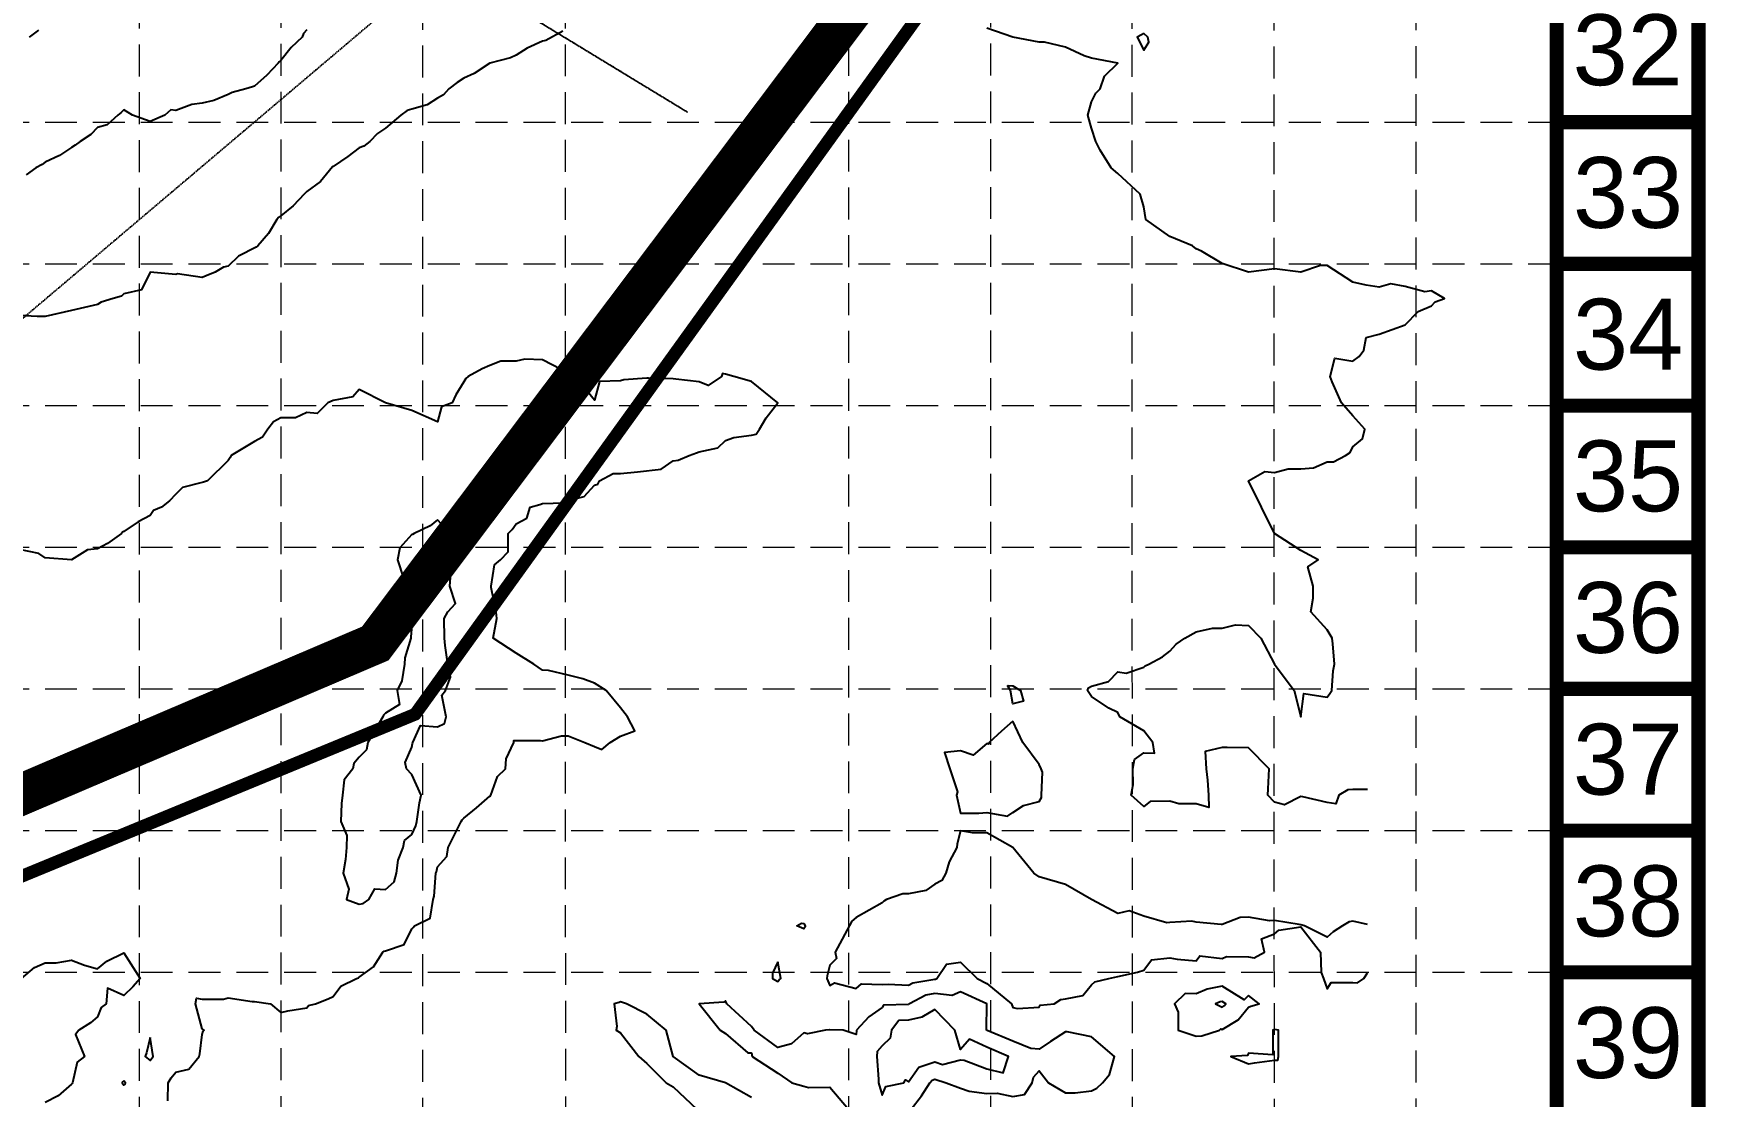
# Model space of a CAD drawing. Header units: inches. Extents: x 8135 to 11700, y -938 to 4760.
# Drawn here: x 10652 to 11700, y 1211 to 1878 of the extents above; entities that cross this region are included whole.
import ezdxf
from ezdxf.enums import TextEntityAlignment as Align

# ---------------------------------------------------------------- set-up
doc = ezdxf.new("R2010")
doc.units = ezdxf.units.IN
doc.header["$MEASUREMENT"] = 0
for name, pattern in [('DASHED', [0.75, 0.5, -0.25]), ('DASHED2', [0.375, 0.25, -0.125]), ('DOT2', [0.125, 0, -0.125]), ('HIDDEN', [0.375, 0.25, -0.125]), ('HIDDEN2', [0.1875, 0.125, -0.0625])]:
    doc.linetypes.add(name, pattern=pattern)
for name, color, linetype in [('BASE', 7, 'Continuous'), ('EC', 35, 'DASHED'), ('ESMT', 7, 'HIDDEN'), ('EXCAVATION-LIMITS-W&M', 3, 'DOT2'), ('FINAL-REMEDIATION-2-27-07', 31, 'HIDDEN2'), ('GRID', 254, 'HIDDEN'), ('HATCH-1', 150, 'DASHED2'), ('LIMITS OF DISTURBANCE', 1, 'HIDDEN'), ('PRO-SILT FENCE', 8, 'DASHED2')]:
    doc.layers.add(name, color=color, linetype=linetype)
doc.styles.get("Standard").update_dxf_attribs({"font": 'ARIAL.TTF'})

msp = doc.modelspace()

# ---------------------------------------------------------------- linework, layer by layer
at = {"layer": 'BASE', "const_width": 8.89}
for points in [[(11695.6, -933.2), (11695.6, 4756), (8139.9, 4756), (8139.9, -933.2)], [(11606.7, -844.3), (11606.7, 4667.1), (8228.8, 4667.1), (8228.8, -844.3)]]:
    msp.add_lwpolyline(points, close=True, dxfattribs=at)
for points in [[(11695.6, 1822.5), (11606.7, 1822.5)], [(11695.6, 1733.6), (11606.7, 1733.6)], [(11695.6, 1644.7), (11606.7, 1644.7)], [(11695.6, 1555.8), (11606.7, 1555.8)], [(11695.6, 1467), (11606.7, 1467)], [(11695.6, 1378.1), (11606.7, 1378.1)], [(11695.6, 1289.2), (11606.7, 1289.2)]]:
    msp.add_lwpolyline(points, dxfattribs=at)
at = {"layer": 'EC', "color": 35, "linetype": 'Continuous', "flags": 128}
for points, elevation in [([(10983.4, 1879.5), (10972.8, 1873.8), (10970.7, 1873.2), (10961.2, 1868.9), (10954.2, 1864.6), (10950.7, 1862.8), (10937.7, 1859.4), (10927.8, 1853.1), (10921.4, 1850.1), (10917.3, 1847.4), (10912, 1843.4), (10908.7, 1839.6), (10904.9, 1837.6), (10898.5, 1833.4), (10888.7, 1830.7), (10885.8, 1829.8), (10881.8, 1826.9), (10872.2, 1818.7), (10867.2, 1815.4), (10862.5, 1810.4), (10858.6, 1807.5), (10855.7, 1806.3), (10848.7, 1801), (10839.4, 1794.7), (10839, 1794.4), (10831.6, 1785.2), (10822.9, 1779), (10821.2, 1777.4), (10814.3, 1769.9), (10806.7, 1763.8), (10805.3, 1762.8), (10804.1, 1761.4), (10799, 1752.6), (10792.2, 1744.9), (10791.1, 1744), (10780.1, 1738.5), (10773.7, 1732.1), (10770.6, 1731.6), (10765.5, 1728.4), (10759.8, 1726), (10757.4, 1725.1), (10741.9, 1727.4), (10740.9, 1727), (10724.7, 1728.4), (10719.2, 1717.4), (10708.2, 1714.7), (10706.8, 1713.3), (10701.6, 1711.9), (10694, 1709.6), (10691.7, 1708.1), (10675.4, 1704.3), (10658.9, 1700.5), (10653.9, 1700.5), (10642.7, 1701.3)], 528), ([(10822.9, 1880.3), (10820.9, 1878), (10820, 1875.9), (10813.2, 1869.3), (10806.7, 1861.1), (10805.6, 1860.4), (10805, 1859.4), (10797.8, 1852), (10790.2, 1845), (10788.9, 1844.7), (10784.7, 1843.4), (10776.1, 1841), (10773.7, 1839.9), (10764.6, 1836.1), (10757.4, 1834.4), (10750.8, 1833.5), (10740.9, 1829.7), (10737.7, 1830.2), (10734, 1826.9), (10724.7, 1822.8), (10713.7, 1826.9), (10708.2, 1830.2), (10706.5, 1828.6), (10704.5, 1826.9), (10697.8, 1820.8), (10691.7, 1819.2), (10687.5, 1814.7), (10680.8, 1810.4), (10677.7, 1808.1), (10675.4, 1806.5), (10667.8, 1801.6), (10658.9, 1797.4), (10657, 1795.9), (10653, 1793.9), (10647, 1789.5)], 529), ([(10654.8, 1880.1), (10648.8, 1875.9)], 530), ([(11488.1, 1403.9), (11478.9, 1403.9), (11475.7, 1403.7), (11470.1, 1400.4), (11468.1, 1394.9), (11462.7, 1395.8), (11447.4, 1399.2), (11446.2, 1399.5), (11435.9, 1394.2), (11429.7, 1396), (11425.6, 1400.4), (11425.7, 1404.4), (11426.3, 1416.9), (11413.4, 1430), (11400.1, 1430.3), (11396.9, 1430.3), (11386.3, 1427.7), (11386.9, 1416.9), (11387.8, 1409.7), (11388.3, 1400.4), (11388.5, 1392.5), (11380.7, 1394.9), (11369.7, 1394.9), (11364.2, 1396.5), (11351.7, 1396.4), (11347.7, 1393.3), (11339.9, 1400.4), (11341.1, 1407.1), (11340.8, 1416.9), (11342, 1422.7), (11347.7, 1426.8), (11354.4, 1426.7), (11353.5, 1433.4), (11347.7, 1440.6), (11332.8, 1449.4), (11331.4, 1452.2), (11325.9, 1454.9), (11314.9, 1462.2), (11312.4, 1465.9), (11313.2, 1467.7), (11314.9, 1468.8), (11325.7, 1471.6), (11331.4, 1477.7), (11336.8, 1476.9), (11347.7, 1480.6), (11348.6, 1481.4), (11351, 1482.4), (11359.5, 1487.1), (11364.2, 1490.7), (11368.1, 1495), (11373.6, 1498.9), (11380.7, 1502.7), (11390.8, 1505.1), (11396.9, 1505.1), (11405.2, 1507.2), (11413.4, 1506.8), (11421.2, 1498.9), (11429.7, 1482.4), (11442, 1465.9), (11446.2, 1449.4), (11448.1, 1464), (11462.7, 1461.8), (11464.5, 1464), (11465.7, 1465.9), (11466.6, 1478.4), (11467.4, 1482.4), (11466.4, 1495.2), (11465.9, 1498.9), (11462.7, 1504.1), (11452.6, 1515.4), (11454, 1523.8), (11454, 1531.4), (11450.6, 1543.5), (11457.2, 1547.9), (11446.2, 1553.9), (11429.7, 1564.4), (11413.4, 1597.4), (11423.7, 1603.3), (11429.7, 1602.7), (11438.2, 1605.1), (11446.2, 1605.1), (11454.1, 1605.7), (11462.7, 1609.4), (11466.7, 1609.4), (11474.3, 1613.4), (11477.1, 1615.2), (11478.9, 1618.9), (11484.9, 1623.9), (11486.3, 1629.9), (11478.9, 1638.2), (11471.7, 1646.4), (11465.9, 1659.6), (11464.7, 1662.9), (11467.5, 1674.5), (11478.9, 1672.5), (11482.9, 1675.5), (11485.8, 1679.4), (11487.2, 1687.4), (11495.4, 1689.6), (11511.7, 1695.4), (11519.9, 1703.7), (11528.2, 1707.2), (11530.4, 1709.7), (11536.4, 1711.9), (11528.2, 1716.6), (11524, 1716), (11511.7, 1719.4), (11502.6, 1721.1), (11495.4, 1719), (11487.2, 1720.2), (11478.9, 1722.2), (11462.7, 1732.5), (11458.5, 1732.5), (11446.2, 1728.4), (11429.7, 1730.5), (11413.4, 1728.4), (11396.9, 1733.9), (11383.9, 1741.6), (11380.7, 1743.1), (11378.3, 1744.9), (11364.2, 1750.7), (11349, 1761.4), (11347.7, 1769.4), (11345.6, 1777.4), (11331.4, 1790.2), (11327.3, 1793.9), (11320.4, 1804.9), (11317.7, 1810.4), (11314.9, 1818.7), (11312.6, 1826.9), (11314.9, 1835.2), (11317.7, 1840.7), (11320.4, 1843.4), (11323.2, 1851.4), (11331.4, 1859.4), (11314.9, 1862.7), (11310.3, 1864.1), (11298.7, 1869.6), (11285.5, 1872.6), (11282.2, 1872.6), (11265.7, 1875.9), (11249.4, 1881.4)], 528), ([(10735.8, 1208.6), (10735.9, 1219.9), (10737.9, 1223), (10740.9, 1226.5), (10749, 1228.4), (10755.5, 1236.4), (10755.8, 1238), (10757.4, 1250.2), (10758, 1252.3), (10758.6, 1252.9), (10757.4, 1253.8), (10753.1, 1269.4), (10753.8, 1272.9), (10757.4, 1272.3), (10770.7, 1272.3), (10773.7, 1273.1), (10788.6, 1270.9), (10790.2, 1271), (10800.1, 1269.4), (10806.7, 1263.9), (10811, 1265), (10822.9, 1266.9), (10823.9, 1268.4), (10828.4, 1269.4), (10836.3, 1272.5), (10839.4, 1274), (10844.3, 1280.6), (10854.2, 1285.4), (10855.3, 1285.8), (10855.7, 1286.2), (10864.8, 1292.7), (10870.7, 1301.9), (10871.5, 1302.5), (10872.2, 1302.7), (10884, 1306.6), (10888.7, 1316.5), (10889.7, 1317.4), (10890.4, 1318.4), (10900.2, 1323.2), (10902.1, 1334.9), (10902.8, 1337), (10903.9, 1351.4), (10904.2, 1352.2), (10904.9, 1355.4), (10910.7, 1361.8), (10911.5, 1367.4), (10919.8, 1383.9), (10920.4, 1384.9), (10921.4, 1386), (10929.4, 1392.4), (10937.7, 1399.7), (10938.2, 1399.9), (10938.4, 1400.4), (10942.6, 1412), (10947.6, 1416.9), (10948, 1423.1), (10952.7, 1433.4), (10952.8, 1434.7), (10954.2, 1434.6), (10969.4, 1434.6), (10970.7, 1434.5), (10982.6, 1437.6), (10986.9, 1437.6), (10997.2, 1433.4), (11003.4, 1430.8), (11007.9, 1428.9), (11013.2, 1433.4), (11019.7, 1437.4), (11028.7, 1440.7), (11024, 1449.4), (11019.7, 1455.2), (11010.7, 1465.9), (11003.4, 1470.6), (10996, 1473.3), (10986.9, 1475.7), (10974.5, 1478.5), (10970.7, 1478.8), (10965.2, 1482.4), (10954.2, 1489.3), (10939.7, 1498.9), (10942, 1511.1), (10941.6, 1515.4), (10938.6, 1530.5), (10938.5, 1531.4), (10940.7, 1544.9), (10944.3, 1547.9), (10949.2, 1552.9), (10949.2, 1564.4), (10951.7, 1566.9), (10954.2, 1570.6), (10961, 1574), (10962.9, 1580.9), (10969, 1582.6), (10970.7, 1583.3), (10984.1, 1583.7), (10986.9, 1585.2), (10996.8, 1587.6), (11003.4, 1594.8), (11005.4, 1595.4), (11006.5, 1597.4), (11015, 1602), (11019.7, 1602), (11030.3, 1603.1), (11045.1, 1604.8), (11052.7, 1610), (11055.8, 1610.4), (11062.7, 1613.4), (11067.3, 1615), (11068.9, 1615.6), (11080.7, 1618.2), (11085.4, 1622.7), (11090.7, 1624.6), (11101.7, 1626.2), (11104.8, 1626.8), (11106.9, 1629.9), (11111, 1637.1), (11118.2, 1646.4), (11101.7, 1659.8), (11090.8, 1662.9), (11085.4, 1664.4), (11083.5, 1664.9), (11082.9, 1662.9), (11074.6, 1657.2), (11068.9, 1659.7), (11054.3, 1661.3), (11052.7, 1661.4), (11037.1, 1662), (11036.2, 1661.9), (11021.8, 1660.8), (11019.7, 1660.2), (11006.4, 1659.9), (11003.4, 1648.2), (10986.9, 1668.4), (10982.5, 1667.4), (10970.7, 1673.4), (10959.7, 1673.9), (10954.2, 1672.6), (10944.5, 1672.6), (10937.7, 1669.8), (10932.9, 1667.8), (10924.1, 1662.9), (10922.6, 1661.7), (10921.4, 1659.6), (10916.3, 1651.5), (10914.1, 1646.4), (10907.4, 1643.9), (10904.9, 1634.6), (10888.7, 1641.7), (10872.2, 1646.4), (10855.7, 1654.7), (10851.9, 1650.2), (10839.4, 1647.9), (10836.1, 1646.4), (10829.5, 1639.8), (10822.9, 1640.4), (10815.8, 1637.1), (10806.7, 1637.1), (10802.1, 1634.5), (10798.4, 1629.9), (10795.2, 1624.9), (10790.2, 1622.2), (10775.5, 1613.4), (10774.9, 1612.2), (10773.7, 1610.2), (10760.7, 1597.4), (10758.2, 1596.6), (10757.4, 1596.4), (10745, 1593.3), (10740.9, 1589.2), (10736.9, 1585), (10731.9, 1580.9), (10726.8, 1578.8), (10724.7, 1575.8), (10717.2, 1571.8), (10708.2, 1565.8), (10707.3, 1565.3), (10706.8, 1564.4), (10697.9, 1558.2), (10691.7, 1554.9), (10685.5, 1554.2), (10675.4, 1547.9), (10658.9, 1549.3), (10654.9, 1552), (10642.7, 1554.5)], 527), ([(11488.1, 1319.3), (11478.9, 1321.3), (11476.6, 1320.8), (11472.4, 1318.4), (11466.6, 1314.5), (11462.7, 1311.3), (11448.5, 1318.4), (11446.2, 1319), (11445.3, 1319.2), (11429.7, 1321.8), (11426.7, 1321.5), (11413.4, 1323.9), (11408.2, 1323.6), (11396.9, 1319.1), (11396.2, 1319.2), (11380.7, 1320.6), (11377.8, 1321.3), (11364.2, 1320.5), (11362.3, 1320.2), (11347.7, 1324.4), (11338.5, 1327.7), (11331.4, 1326), (11314.9, 1334.9), (11298.7, 1344.3), (11282.2, 1349.1), (11278.9, 1351.4), (11265.7, 1367.4), (11249.4, 1376.6), (11240.3, 1376.6), (11232.9, 1377.9), (11230.7, 1369.7), (11230.6, 1367.4), (11225.7, 1358.5), (11223.6, 1351.4), (11221.1, 1346.9), (11216.7, 1344.5), (11211.1, 1340.5), (11200.2, 1338.5), (11196.6, 1338.5), (11186.5, 1334.9), (11184.8, 1333.8), (11183.7, 1332.8), (11167.4, 1323.6), (11164.7, 1321.2), (11154.3, 1301.9), (11155, 1297.8), (11150.9, 1293.7), (11149.3, 1287.1), (11149.1, 1285.4), (11150.9, 1281), (11153.9, 1282.6), (11167.4, 1279.1), (11170.8, 1282), (11183.7, 1281.5), (11187.5, 1281.7), (11200.2, 1281.1), (11203, 1282.6), (11216.7, 1285), (11217.1, 1285), (11218.1, 1285.4), (11224.1, 1294.4), (11232.9, 1295.5), (11243.2, 1285.4), (11249.4, 1282.1), (11264.8, 1269.4), (11265.7, 1267.2), (11268.6, 1266.5), (11282.2, 1267.3), (11282.8, 1268.7), (11291.6, 1269.4), (11295.8, 1272.2), (11298.7, 1272.6), (11309.5, 1274.7), (11314.9, 1281.4), (11317.1, 1283.3), (11325.9, 1285.4), (11331.4, 1286.6), (11343.9, 1289.3), (11347.7, 1290.5), (11352.6, 1297), (11364.2, 1298.2), (11368.7, 1297.4), (11380.7, 1296.4), (11383, 1299.6), (11396.9, 1297.8), (11399.7, 1299.2), (11413.4, 1298.9), (11417, 1298.3), (11423.5, 1301.9), (11421.5, 1310.2), (11429.7, 1313.3), (11432.5, 1315.6), (11446.2, 1317.8), (11458.5, 1301.9), (11458.9, 1289.1), (11460.5, 1285.4), (11462.7, 1278.8), (11465.2, 1282.9), (11478.9, 1282.9), (11481.7, 1282.7), (11485.7, 1285.4), (11488.1, 1288.8)], 528), ([(10644, 1285.4), (10652.1, 1292.3), (10658.9, 1295.1), (10665.7, 1295.1), (10675.4, 1296.9), (10683.5, 1293.7), (10691.7, 1291.3), (10697.5, 1296.1), (10708.2, 1301.4), (10718.4, 1285.4), (10713.8, 1280), (10708.2, 1274.6), (10698, 1279.3), (10697.2, 1269.4), (10694, 1267.1), (10691.7, 1261.2), (10687.2, 1257.5), (10679.9, 1252.9), (10678, 1250.3), (10683.5, 1236.4), (10678.9, 1232.8), (10676, 1219.9), (10675.8, 1219.5), (10675.4, 1219.1), (10667.1, 1211.8), (10658.9, 1207.6)], 527), ([(11101.7, 1210.6), (11085.4, 1219.9), (11068.9, 1224.7), (11052.7, 1236.4), (11048.3, 1252.9), (11036.2, 1263), (11023.3, 1269.4), (11019.7, 1270.6), (11018.9, 1270.2), (11015.6, 1269.4), (11017.4, 1255.3), (11017, 1252.9), (11019.7, 1251.3), (11031.1, 1236.4), (11036.2, 1232), (11048.3, 1219.9), (11052.7, 1217.4), (11067.6, 1203.4)], 528), ([(11202, 1203.4), (11208.3, 1211.7), (11213.7, 1219.9), (11215, 1221.6), (11216.7, 1222.2), (11223.8, 1219.9), (11232.9, 1216.5), (11238.2, 1214.6), (11249.4, 1213.2), (11255.8, 1213.5), (11265.7, 1211.3), (11273, 1212.6), (11277.8, 1219.9), (11278.7, 1223.4), (11282.2, 1227.5), (11288.1, 1219.9), (11298.7, 1213.6), (11304.8, 1213.7), (11314.9, 1214.9), (11318.4, 1216.5), (11321.9, 1219.9), (11326.2, 1225.2), (11329.3, 1236.4), (11314.9, 1248.7), (11299.7, 1251.9), (11298.7, 1251.9), (11289.2, 1245.8), (11282.2, 1241), (11277, 1241.5), (11265.7, 1246.1), (11249.6, 1252.7), (11249.4, 1252.8), (11249.2, 1252.9), (11249.1, 1253.2), (11249.4, 1269.4), (11232.9, 1276.9), (11227.6, 1274.6), (11216.7, 1276), (11211, 1274.9), (11200.8, 1269.4), (11200.4, 1269.2), (11200.2, 1269.1), (11184.6, 1268.5), (11183.7, 1267.2), (11175.4, 1261.3), (11167.7, 1252.9), (11167.6, 1252.8), (11167.4, 1250.2), (11159.2, 1252.9), (11150.9, 1253.1), (11150.7, 1253.1), (11148.2, 1252.9), (11136.8, 1250.7), (11134.7, 1251.3), (11126.8, 1244.3), (11118.2, 1242.1), (11103.4, 1252.9), (11101.7, 1255.3), (11086.3, 1269.4), (11085.4, 1271.4), (11084.4, 1270.4), (11068.9, 1269.4), (11082.2, 1252.9), (11085.4, 1250.8), (11099.4, 1238.8), (11101.7, 1238.8), (11102.3, 1236.4), (11118.2, 1226), (11127, 1219.9), (11134.7, 1217.7), (11137.6, 1217), (11150.9, 1217.2), (11162.6, 1203.4)], 527)]:
    msp.add_lwpolyline(points, dxfattribs=dict(at, elevation=elevation))
for points, elevation in [([(11347.7, 1878), (11346.3, 1877.3), (11343.6, 1875.9), (11347.7, 1867.7), (11351, 1872.6), (11350.4, 1875.9)], 528), ([(10954.2, 1616.3), (10952.6, 1615), (10947.3, 1613.4), (10954.2, 1610.1), (10955.8, 1611.9), (10957, 1613.4)], 526), ([(10904.9, 1573.1), (10900.2, 1569.2), (10890.2, 1564.4), (10889.3, 1563.8), (10888.7, 1563.8), (10881.2, 1555.4), (10879.8, 1547.9), (10883.6, 1536.5), (10885, 1531.4), (10888.7, 1516.9), (10890.7, 1515.4), (10890.6, 1513.5), (10888.7, 1507.2), (10888.2, 1499.4), (10888.1, 1498.9), (10884.5, 1486.5), (10884.1, 1482.4), (10882.5, 1472.1), (10879.7, 1465.9), (10881, 1457.1), (10872.2, 1451.7), (10871, 1450.6), (10870.6, 1449.4), (10861.2, 1433.4), (10860.3, 1428.8), (10855.7, 1424.2), (10852.5, 1420.2), (10851.8, 1416.9), (10846.3, 1410), (10845.3, 1400.4), (10844.6, 1395.2), (10844.3, 1383.9), (10848.1, 1375.1), (10847.9, 1367.4), (10847.1, 1359.9), (10845.7, 1351.4), (10849.3, 1341.4), (10847.9, 1334.9), (10855.7, 1331.9), (10858.2, 1332.4), (10861.9, 1334.9), (10865.6, 1341.5), (10872.2, 1341.2), (10877.7, 1345.9), (10879.2, 1351.4), (10880.3, 1359.5), (10883.4, 1367.4), (10884.2, 1371.9), (10888.7, 1375.7), (10891.4, 1381.1), (10891.9, 1383.9), (10893.5, 1395.5), (10894.6, 1400.4), (10888.7, 1413.2), (10885.4, 1416.9), (10884.7, 1420.9), (10888.7, 1430.4), (10889.3, 1432.8), (10889.4, 1433.4), (10894.2, 1444), (10904.9, 1443.2), (10909.2, 1445.3), (10910.4, 1449.4), (10907.7, 1463.1), (10910, 1465.9), (10913, 1474.3), (10911.4, 1482.4), (10909.7, 1494.2), (10909.3, 1498.9), (10909.1, 1511.2), (10911.3, 1515.4), (10916.1, 1520.6), (10912.7, 1531.4), (10913.3, 1539.5), (10916, 1547.9), (10912.1, 1557.2), (10912.8, 1564.4)], 526), ([(11262.4, 1469.2), (11265.7, 1468.9), (11270.4, 1465.9), (11272.3, 1459.3), (11265.7, 1457.7), (11264.1, 1465.9)], 528), ([(11265.7, 1446.7), (11258.6, 1440.4), (11250.9, 1433.4), (11250.5, 1432.3), (11249.4, 1432.7), (11240.8, 1425.5), (11232.9, 1428.2), (11222.9, 1427.1), (11226.1, 1416.9), (11230.9, 1402.5), (11230.3, 1400.4), (11232.9, 1389), (11244.3, 1389), (11249.4, 1389.4), (11262.4, 1387.2), (11265.7, 1389.4), (11272.3, 1393.8), (11282.2, 1396.3), (11283.7, 1398.9), (11283.6, 1400.4), (11284.2, 1414.8), (11283.4, 1416.9), (11282.2, 1419.5), (11272, 1433.4)], 528), ([(11133.1, 1320), (11134.7, 1319.8), (11135.5, 1318.4), (11135.4, 1317.7), (11134.7, 1316.4), (11130.3, 1318.4)], 527), ([(11118.2, 1295.7), (11114.9, 1288.7), (11114.9, 1285.4), (11118.2, 1283.5), (11119.1, 1284.5), (11120.1, 1285.4)], 527), ([(11413.4, 1274.7), (11410.7, 1272), (11396.9, 1280.5), (11387.5, 1278.7), (11380.7, 1275.8), (11373.8, 1276), (11367.1, 1269.4), (11369.3, 1264.3), (11369.3, 1252.9), (11380.7, 1249.1), (11384.2, 1249.3), (11395.3, 1252.9), (11396.1, 1253.7), (11396.9, 1253.3), (11407, 1259.3), (11413.4, 1267.4), (11414.9, 1267.9), (11420.2, 1269.4)], 527), ([(11396.9, 1270.9), (11395.7, 1270.6), (11392.8, 1269.4), (11396.9, 1267.3), (11398.2, 1268.1), (11399.3, 1269.4)], 526), ([(11216.7, 1265.8), (11208.6, 1261), (11200.2, 1259.1), (11194.2, 1258.9), (11189.6, 1252.9), (11188.7, 1247.9), (11183.7, 1243.1), (11180.6, 1239.6), (11180.4, 1236.4), (11181.5, 1222.2), (11181.4, 1219.9), (11183.7, 1212.2), (11186.1, 1217.5), (11197.4, 1219.9), (11198.3, 1221.7), (11200.2, 1220.5), (11206.8, 1229.8), (11216.7, 1233), (11221.6, 1231.4), (11232.9, 1234.4), (11235.2, 1234.1), (11249.4, 1228.6), (11259.6, 1226.1), (11263, 1236.4), (11249.4, 1242.2), (11238.5, 1247.3), (11232.9, 1240.8), (11229.3, 1252.9)], 526), ([(10724.7, 1248.4), (10722.4, 1238.7), (10721.5, 1236.4), (10724.7, 1233.9), (10725.7, 1235.4), (10726.5, 1236.4)], 526), ([(11429.7, 1253.3), (11429.4, 1253.2), (11428.6, 1252.9), (11428.6, 1237.5), (11413.4, 1238.5), (11412.8, 1237.1), (11402.4, 1236.4), (11413.4, 1231.7), (11417.2, 1232.5), (11429.7, 1234.2), (11431.9, 1234.2), (11432.2, 1236.4), (11432.2, 1252.9)], 528), ([(10708.2, 1221.2), (10707.6, 1220.5), (10707.1, 1219.9), (10708.2, 1218.4), (10709, 1219.1), (10709.2, 1219.9)], 526)]:
    msp.add_lwpolyline(points, close=True, dxfattribs=dict(at, elevation=elevation))
at = {"layer": 'ESMT'}
msp.add_lwpolyline([(11061.6, 1828.7), (10809.7, 1982)], dxfattribs=at)
at = {"layer": 'EXCAVATION-LIMITS-W&M', "flags": 128}
msp.add_lwpolyline([(9041.3, 1759.1), (9109.5, 1482.1, 0.512452), (9260.1, 1421.5), (9656.1, 1672.4), (9998.4, 1798.9), (10191.9, 1827.1), (10452.4, 1948.7), (11093.3, 2446.1), (11191.2, 2162.5), (9973.6, 1130.5), (9545.9, 1031), (8620.6, 1114.8, -0.363359), (8552.6, 1183.1), (8481.2, 2008), (8481.8, 2302.1), (8479.1, 2341.6), (8500.6, 2941.2), (8907.9, 3139.2), (8912, 3253.8), (9234.3, 3057.7), (9245.9, 3030.3), (9277.4, 2993.8), (9308.4, 2975.2), (9434.3, 2920.7), (9366.5, 2702), (9095.1, 2301.5), (9081.8, 2123.2), (9040.3, 1945)], format="xyb", close=True, dxfattribs=at)
at = {"layer": 'FINAL-REMEDIATION-2-27-07', "const_width": 10}
msp.add_lwpolyline([(9974.2, 1119.8), (10863, 1499.2), (11331.2, 2121.2), (11123.6, 2440), (10961.8, 2653.2), (10894.8, 2997.9), (10516.2, 3262.7)], dxfattribs=at)
at = {"layer": 'GRID', "color": 252, "linetype": 'HIDDEN', "lineweight": 0, "ltscale": 80}
for p, q in [((10718.2, -488.8), (10717.8, 4667.1)), ((10807, -488.4), (10806.7, 4667.1)), ((10895.8, -489.5), (10895.5, 4667.1)), ((10985.5, -488.7), (10984.8, 4669.1)), ((11162.9, -488.5), (11162.6, 4669.1)), ((11252, -488.2), (11251.5, 4669.1)), ((11340.7, -489), (11340.4, 4669.1)), ((11429.8, -490.1), (11429.3, 4669.1)), ((11518.7, -489.9), (11518.2, 4669.1)), ((8228.8, 1822.5), (11606.7, 1822.5)), ((8228.8, 1733.6), (11606.7, 1733.6)), ((8228.8, 1644.7), (11606.7, 1644.7)), ((8228.8, 1555.8), (11606.7, 1555.8)), ((8228.8, 1467), (11606.7, 1467)), ((8228.8, 1378.1), (11606.7, 1378.1)), ((8228.8, 1289.2), (11606.7, 1289.2))]:
    msp.add_line(p, q, dxfattribs=at)
at = {"layer": 'HATCH-1', "const_width": 7, "flags": 128}
msp.add_lwpolyline([(8977, 897.4), (9106.2, 1253.3), (9096, 1522.6), (9209.4, 1497.2), (9223.4, 1506.1), (9334.2, 1285.7), (10055.7, 1263.1), (10599.2, 1874.3), (11272.3, 2202.5), (11325.1, 2121.4), (10859.8, 1503.2), (9972.6, 1124.5)], close=True, dxfattribs=at)
at = {"layer": 'LIMITS OF DISTURBANCE', "color": 1, "ltscale": 150, "const_width": 8}
msp.add_lwpolyline([(10027.6, 1095.5), (10890.9, 1451.1), (11366.3, 2111.3), (11343.7, 2243), (11288.5, 2243), (11122, 2465), (11119.7, 2475.7), (11226.5, 2528.1), (11273, 2597.3), (11272, 2651.7), (11246.3, 2826), (11207.7, 3010.9), (11204.8, 3193.8), (11193.9, 3198.1), (10907.1, 3205)], dxfattribs=at)
at = {"layer": 'PRO-SILT FENCE', "color": 200, "const_width": 15}
msp.add_lwpolyline([(8527.5, 1154), (8569.6, 1127), (8957.8, 877.6), (9977.3, 1110.2), (10869.4, 1491), (11341.2, 2117.9), (11341.2, 2171.2)], dxfattribs=at)

# ---------------------------------------------------------------- texts
at = {"layer": 'BASE'}
for s, p in [('32', (11651.2, 1867.9)), ('33', (11651.4, 1778.4)), ('34', (11651.4, 1689.5)), ('35', (11651.4, 1600.6)), ('36', (11651.4, 1511.8)), ('37', (11651.4, 1422.9)), ('38', (11651.4, 1334)), ('39', (11651.4, 1245.1))]:
    msp.add_text(s, height=44.45, dxfattribs=at).set_placement(p, align=Align.MIDDLE_CENTER)

doc.saveas('drawing.dxf')
